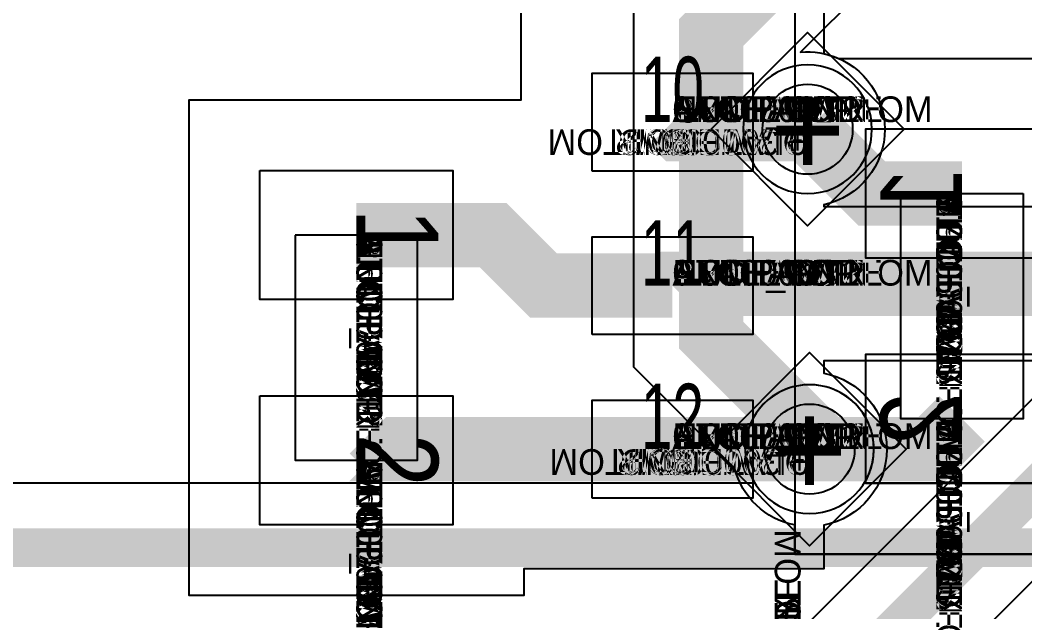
# Model space of a CAD drawing. Extents: x 0 to 323, y 0 to 320.
# Drawn here: x 113.69 to 121.5, y 182.36 to 186.95 of the extents above; entities that cross this region are included whole.
import ezdxf
from ezdxf.enums import TextEntityAlignment as Align

# ---------------------------------------------------------------- set-up
doc = ezdxf.new("R2010")
doc.units = 0
doc.header["$MEASUREMENT"] = 0
doc.layers.get('0').update_dxf_attribs({"linetype": 'CONTINUOUS'})
for name, color, linetype in [('CDN_FIGURES', 7, 'CONTINUOUS'), ('ETCH_BOTTOM', 7, 'CONTINUOUS'), ('ETCH_GND', 3, 'CONTINUOUS'), ('ETCH_INT1', 4, 'CONTINUOUS'), ('ETCH_INT2', 5, 'CONTINUOUS'), ('ETCH_PWR', 6, 'CONTINUOUS'), ('ETCH_TOP', 2, 'CONTINUOUS'), ('MANUFACTURING_NCLEGEND-1-6', 8, 'CONTINUOUS'), ('PACKAGE_GEOMETRY_ASSEMBLY_TOP', 11, 'CONTINUOUS'), ('PACKAGE_GEOMETRY_PIN_NUMBER', 9, 'CONTINUOUS')]:
    doc.layers.add(name, color=color, linetype=linetype)

# ---------------------------------------------------------------- blocks, each defined once
blk = doc.blocks.new('PAD_INFO')
for tag in ['SHAPE_TYPE', 'PAD_HEIGHT', 'PAD_LAYER', 'PAD_TYPE', 'PAD_WIDTH']:
    blk.add_attdef(tag, (0, 0), '', height=0.2)
at = {"flags": 2}
blk.add_attdef('CDN_TYPE', (0, 0), '', height=0.2, dxfattribs=at)
blk = doc.blocks.new('DRILL_INFO')
at = {"flags": 2}
blk.add_attdef('CDN_TYPE', (0, 0), '', height=0.2, dxfattribs=at)
for tag in ['FSHAPE', 'FCHAR', 'DRILL_HEIGHT', 'DIAMETER', 'PLATED', 'DRILL_WIDTH']:
    blk.add_attdef(tag, (0, 0), '', height=0.2)
blk = doc.blocks.new('VIA0700X0300')
at = {"layer": 'ETCH_BOTTOM'}
blk.add_circle((0, 0), 0.35, dxfattribs=at)
at = {"layer": 'ETCH_GND'}
blk.add_circle((0, 0), 0.35, dxfattribs=at)
at = {"layer": 'ETCH_INT1'}
blk.add_circle((0, 0), 0.35, dxfattribs=at)
at = {"layer": 'ETCH_INT2'}
blk.add_circle((0, 0), 0.35, dxfattribs=at)
at = {"layer": 'ETCH_PWR'}
blk.add_circle((0, 0), 0.35, dxfattribs=at)
at = {"layer": 'ETCH_TOP'}
blk.add_circle((0, 0), 0.35, dxfattribs=at)
ref = blk.add_blockref('PAD_INFO', (0, 0))
ref.add_attrib('PAD_LAYER', 'ETCH_TOP', (0, 0), dxfattribs={"height": 0.2})
ref.add_attrib('SHAPE_TYPE', 'NULL', (0, 0), dxfattribs={"height": 0.2})
ref.add_attrib('PAD_TYPE', 'ANTIPAD', (0, 0), dxfattribs={"height": 0.2})
ref.add_attrib('PAD_WIDTH', '0.000000', (0, 0), dxfattribs={"height": 0.2})
ref.add_attrib('PAD_HEIGHT', '0.000000', (0, 0), dxfattribs={"height": 0.2})
ref = blk.add_blockref('PAD_INFO', (0, 0))
ref.add_attrib('PAD_LAYER', 'ETCH_GND', (0, 0), dxfattribs={"height": 0.2})
ref.add_attrib('SHAPE_TYPE', 'NULL', (0, 0), dxfattribs={"height": 0.2})
ref.add_attrib('PAD_TYPE', 'ANTIPAD', (0, 0), dxfattribs={"height": 0.2})
ref.add_attrib('PAD_WIDTH', '0.000000', (0, 0), dxfattribs={"height": 0.2})
ref.add_attrib('PAD_HEIGHT', '0.000000', (0, 0), dxfattribs={"height": 0.2})
ref = blk.add_blockref('PAD_INFO', (0, 0))
ref.add_attrib('PAD_LAYER', 'ETCH_INT1', (0, 0), dxfattribs={"height": 0.2})
ref.add_attrib('SHAPE_TYPE', 'NULL', (0, 0), dxfattribs={"height": 0.2})
ref.add_attrib('PAD_TYPE', 'ANTIPAD', (0, 0), dxfattribs={"height": 0.2})
ref.add_attrib('PAD_WIDTH', '0.000000', (0, 0), dxfattribs={"height": 0.2})
ref.add_attrib('PAD_HEIGHT', '0.000000', (0, 0), dxfattribs={"height": 0.2})
ref = blk.add_blockref('PAD_INFO', (0, 0))
ref.add_attrib('PAD_LAYER', 'ETCH_INT2', (0, 0), dxfattribs={"height": 0.2})
ref.add_attrib('SHAPE_TYPE', 'NULL', (0, 0), dxfattribs={"height": 0.2})
ref.add_attrib('PAD_TYPE', 'ANTIPAD', (0, 0), dxfattribs={"height": 0.2})
ref.add_attrib('PAD_WIDTH', '0.000000', (0, 0), dxfattribs={"height": 0.2})
ref.add_attrib('PAD_HEIGHT', '0.000000', (0, 0), dxfattribs={"height": 0.2})
ref = blk.add_blockref('PAD_INFO', (0, 0))
ref.add_attrib('PAD_LAYER', 'ETCH_PWR', (0, 0), dxfattribs={"height": 0.2})
ref.add_attrib('SHAPE_TYPE', 'NULL', (0, 0), dxfattribs={"height": 0.2})
ref.add_attrib('PAD_TYPE', 'ANTIPAD', (0, 0), dxfattribs={"height": 0.2})
ref.add_attrib('PAD_WIDTH', '0.000000', (0, 0), dxfattribs={"height": 0.2})
ref.add_attrib('PAD_HEIGHT', '0.000000', (0, 0), dxfattribs={"height": 0.2})
ref = blk.add_blockref('PAD_INFO', (0, 0))
ref.add_attrib('PAD_LAYER', 'ETCH_BOTTOM', (0, 0), dxfattribs={"height": 0.2})
ref.add_attrib('SHAPE_TYPE', 'NULL', (0, 0), dxfattribs={"height": 0.2})
ref.add_attrib('PAD_TYPE', 'ANTIPAD', (0, 0), dxfattribs={"height": 0.2})
ref.add_attrib('PAD_WIDTH', '0.000000', (0, 0), dxfattribs={"height": 0.2})
ref.add_attrib('PAD_HEIGHT', '0.000000', (0, 0), dxfattribs={"height": 0.2})
ref = blk.add_blockref('PAD_INFO', (0, 0))
ref.add_attrib('PAD_LAYER', 'ETCH_TOP', (0, 0), dxfattribs={"height": 0.2})
ref.add_attrib('SHAPE_TYPE', 'NULL', (0, 0), dxfattribs={"height": 0.2})
ref.add_attrib('PAD_TYPE', 'THERMAL', (0, 0), dxfattribs={"height": 0.2})
ref.add_attrib('PAD_WIDTH', '0.000000', (0, 0), dxfattribs={"height": 0.2})
ref.add_attrib('PAD_HEIGHT', '0.000000', (0, 0), dxfattribs={"height": 0.2})
ref = blk.add_blockref('PAD_INFO', (0, 0))
ref.add_attrib('PAD_LAYER', 'ETCH_GND', (0, 0), dxfattribs={"height": 0.2})
ref.add_attrib('SHAPE_TYPE', 'NULL', (0, 0), dxfattribs={"height": 0.2})
ref.add_attrib('PAD_TYPE', 'THERMAL', (0, 0), dxfattribs={"height": 0.2})
ref.add_attrib('PAD_WIDTH', '0.000000', (0, 0), dxfattribs={"height": 0.2})
ref.add_attrib('PAD_HEIGHT', '0.000000', (0, 0), dxfattribs={"height": 0.2})
ref = blk.add_blockref('PAD_INFO', (0, 0))
ref.add_attrib('PAD_LAYER', 'ETCH_INT1', (0, 0), dxfattribs={"height": 0.2})
ref.add_attrib('SHAPE_TYPE', 'NULL', (0, 0), dxfattribs={"height": 0.2})
ref.add_attrib('PAD_TYPE', 'THERMAL', (0, 0), dxfattribs={"height": 0.2})
ref.add_attrib('PAD_WIDTH', '0.000000', (0, 0), dxfattribs={"height": 0.2})
ref.add_attrib('PAD_HEIGHT', '0.000000', (0, 0), dxfattribs={"height": 0.2})
ref = blk.add_blockref('PAD_INFO', (0, 0))
ref.add_attrib('PAD_LAYER', 'ETCH_INT2', (0, 0), dxfattribs={"height": 0.2})
ref.add_attrib('SHAPE_TYPE', 'NULL', (0, 0), dxfattribs={"height": 0.2})
ref.add_attrib('PAD_TYPE', 'THERMAL', (0, 0), dxfattribs={"height": 0.2})
ref.add_attrib('PAD_WIDTH', '0.000000', (0, 0), dxfattribs={"height": 0.2})
ref.add_attrib('PAD_HEIGHT', '0.000000', (0, 0), dxfattribs={"height": 0.2})
ref = blk.add_blockref('PAD_INFO', (0, 0))
ref.add_attrib('PAD_LAYER', 'ETCH_PWR', (0, 0), dxfattribs={"height": 0.2})
ref.add_attrib('SHAPE_TYPE', 'NULL', (0, 0), dxfattribs={"height": 0.2})
ref.add_attrib('PAD_TYPE', 'THERMAL', (0, 0), dxfattribs={"height": 0.2})
ref.add_attrib('PAD_WIDTH', '0.000000', (0, 0), dxfattribs={"height": 0.2})
ref.add_attrib('PAD_HEIGHT', '0.000000', (0, 0), dxfattribs={"height": 0.2})
ref = blk.add_blockref('PAD_INFO', (0, 0))
ref.add_attrib('PAD_LAYER', 'ETCH_BOTTOM', (0, 0), dxfattribs={"height": 0.2})
ref.add_attrib('SHAPE_TYPE', 'NULL', (0, 0), dxfattribs={"height": 0.2})
ref.add_attrib('PAD_TYPE', 'THERMAL', (0, 0), dxfattribs={"height": 0.2})
ref.add_attrib('PAD_WIDTH', '0.000000', (0, 0), dxfattribs={"height": 0.2})
ref.add_attrib('PAD_HEIGHT', '0.000000', (0, 0), dxfattribs={"height": 0.2})
ref = blk.add_blockref('PAD_INFO', (0, 0))
ref.add_attrib('PAD_LAYER', 'ETCH_TOP', (0, 0), dxfattribs={"height": 0.2})
ref.add_attrib('SHAPE_TYPE', 'CIRCLE', (0, 0), dxfattribs={"height": 0.2})
ref.add_attrib('PAD_TYPE', 'REGULAR', (0, 0), dxfattribs={"height": 0.2})
ref.add_attrib('PAD_WIDTH', '0.700000', (0, 0), dxfattribs={"height": 0.2})
ref.add_attrib('PAD_HEIGHT', '0.700000', (0, 0), dxfattribs={"height": 0.2})
ref = blk.add_blockref('PAD_INFO', (0, 0))
ref.add_attrib('PAD_LAYER', 'ETCH_GND', (0, 0), dxfattribs={"height": 0.2})
ref.add_attrib('SHAPE_TYPE', 'CIRCLE', (0, 0), dxfattribs={"height": 0.2})
ref.add_attrib('PAD_TYPE', 'REGULAR', (0, 0), dxfattribs={"height": 0.2})
ref.add_attrib('PAD_WIDTH', '0.700000', (0, 0), dxfattribs={"height": 0.2})
ref.add_attrib('PAD_HEIGHT', '0.700000', (0, 0), dxfattribs={"height": 0.2})
ref = blk.add_blockref('PAD_INFO', (0, 0))
ref.add_attrib('PAD_LAYER', 'ETCH_INT1', (0, 0), dxfattribs={"height": 0.2})
ref.add_attrib('SHAPE_TYPE', 'CIRCLE', (0, 0), dxfattribs={"height": 0.2})
ref.add_attrib('PAD_TYPE', 'REGULAR', (0, 0), dxfattribs={"height": 0.2})
ref.add_attrib('PAD_WIDTH', '0.700000', (0, 0), dxfattribs={"height": 0.2})
ref.add_attrib('PAD_HEIGHT', '0.700000', (0, 0), dxfattribs={"height": 0.2})
ref = blk.add_blockref('PAD_INFO', (0, 0))
ref.add_attrib('PAD_LAYER', 'ETCH_INT2', (0, 0), dxfattribs={"height": 0.2})
ref.add_attrib('SHAPE_TYPE', 'CIRCLE', (0, 0), dxfattribs={"height": 0.2})
ref.add_attrib('PAD_TYPE', 'REGULAR', (0, 0), dxfattribs={"height": 0.2})
ref.add_attrib('PAD_WIDTH', '0.700000', (0, 0), dxfattribs={"height": 0.2})
ref.add_attrib('PAD_HEIGHT', '0.700000', (0, 0), dxfattribs={"height": 0.2})
ref = blk.add_blockref('PAD_INFO', (0, 0))
ref.add_attrib('PAD_LAYER', 'ETCH_PWR', (0, 0), dxfattribs={"height": 0.2})
ref.add_attrib('SHAPE_TYPE', 'CIRCLE', (0, 0), dxfattribs={"height": 0.2})
ref.add_attrib('PAD_TYPE', 'REGULAR', (0, 0), dxfattribs={"height": 0.2})
ref.add_attrib('PAD_WIDTH', '0.700000', (0, 0), dxfattribs={"height": 0.2})
ref.add_attrib('PAD_HEIGHT', '0.700000', (0, 0), dxfattribs={"height": 0.2})
ref = blk.add_blockref('PAD_INFO', (0, 0))
ref.add_attrib('PAD_LAYER', 'ETCH_BOTTOM', (0, 0), dxfattribs={"height": 0.2})
ref.add_attrib('SHAPE_TYPE', 'CIRCLE', (0, 0), dxfattribs={"height": 0.2})
ref.add_attrib('PAD_TYPE', 'REGULAR', (0, 0), dxfattribs={"height": 0.2})
ref.add_attrib('PAD_WIDTH', '0.700000', (0, 0), dxfattribs={"height": 0.2})
ref.add_attrib('PAD_HEIGHT', '0.700000', (0, 0), dxfattribs={"height": 0.2})
ref = blk.add_blockref('DRILL_INFO', (0, 0))
ref.add_attrib('DIAMETER', '0.300000', (0, 0), dxfattribs={"height": 0.2})
ref.add_attrib('PLATED', 'PLATED', (0, 0), dxfattribs={"height": 0.2})
ref.add_attrib('FSHAPE', 'DIAMOND', (0, 0), dxfattribs={"height": 0.2})
ref.add_attrib('FCHAR', '+', (0, 0), dxfattribs={"height": 0.2})
ref.add_attrib('DRILL_WIDTH', '1.500000', (0, 0), dxfattribs={"height": 0.2})
ref.add_attrib('DRILL_HEIGHT', '1.500000', (0, 0), dxfattribs={"height": 0.2})
for tag in ['CDN_TYPE', 'PIN']:
    blk.add_attdef(tag, (0, 0), '', height=0.2)
at = {"flags": 2}
for tag in ['PSTKNAME', 'BBV']:
    blk.add_attdef(tag, (0, 0), '', height=0.2, dxfattribs=at)
blk = doc.blocks.new('FIGURE_DIAMOND')
at = {"layer": 'CDN_FIGURES'}
blk.add_lwpolyline([(-0.5, 0), (0, 0.5), (0.5, 0), (0, -0.5)], close=True, dxfattribs=at)
blk = doc.blocks.new('RC1000X1500TS')
at = {"layer": 'ETCH_TOP'}
blk.add_lwpolyline([(-0.5, -0.75), (-0.5, 0.75), (0.5, 0.75), (0.5, -0.75)], close=True, dxfattribs=at)
ref = blk.add_blockref('PAD_INFO', (0, 0))
ref.add_attrib('PAD_LAYER', 'ETCH_TOP', (0, 0), dxfattribs={"height": 0.2})
ref.add_attrib('SHAPE_TYPE', 'NULL', (0, 0), dxfattribs={"height": 0.2})
ref.add_attrib('PAD_TYPE', 'ANTIPAD', (0, 0), dxfattribs={"height": 0.2})
ref.add_attrib('PAD_WIDTH', '0.000000', (0, 0), dxfattribs={"height": 0.2})
ref.add_attrib('PAD_HEIGHT', '0.000000', (0, 0), dxfattribs={"height": 0.2})
ref = blk.add_blockref('PAD_INFO', (0, 0))
ref.add_attrib('PAD_LAYER', 'ETCH_GND', (0, 0), dxfattribs={"height": 0.2})
ref.add_attrib('SHAPE_TYPE', 'NULL', (0, 0), dxfattribs={"height": 0.2})
ref.add_attrib('PAD_TYPE', 'ANTIPAD', (0, 0), dxfattribs={"height": 0.2})
ref.add_attrib('PAD_WIDTH', '0.000000', (0, 0), dxfattribs={"height": 0.2})
ref.add_attrib('PAD_HEIGHT', '0.000000', (0, 0), dxfattribs={"height": 0.2})
ref = blk.add_blockref('PAD_INFO', (0, 0))
ref.add_attrib('PAD_LAYER', 'ETCH_INT1', (0, 0), dxfattribs={"height": 0.2})
ref.add_attrib('SHAPE_TYPE', 'NULL', (0, 0), dxfattribs={"height": 0.2})
ref.add_attrib('PAD_TYPE', 'ANTIPAD', (0, 0), dxfattribs={"height": 0.2})
ref.add_attrib('PAD_WIDTH', '0.000000', (0, 0), dxfattribs={"height": 0.2})
ref.add_attrib('PAD_HEIGHT', '0.000000', (0, 0), dxfattribs={"height": 0.2})
ref = blk.add_blockref('PAD_INFO', (0, 0))
ref.add_attrib('PAD_LAYER', 'ETCH_INT2', (0, 0), dxfattribs={"height": 0.2})
ref.add_attrib('SHAPE_TYPE', 'NULL', (0, 0), dxfattribs={"height": 0.2})
ref.add_attrib('PAD_TYPE', 'ANTIPAD', (0, 0), dxfattribs={"height": 0.2})
ref.add_attrib('PAD_WIDTH', '0.000000', (0, 0), dxfattribs={"height": 0.2})
ref.add_attrib('PAD_HEIGHT', '0.000000', (0, 0), dxfattribs={"height": 0.2})
ref = blk.add_blockref('PAD_INFO', (0, 0))
ref.add_attrib('PAD_LAYER', 'ETCH_PWR', (0, 0), dxfattribs={"height": 0.2})
ref.add_attrib('SHAPE_TYPE', 'NULL', (0, 0), dxfattribs={"height": 0.2})
ref.add_attrib('PAD_TYPE', 'ANTIPAD', (0, 0), dxfattribs={"height": 0.2})
ref.add_attrib('PAD_WIDTH', '0.000000', (0, 0), dxfattribs={"height": 0.2})
ref.add_attrib('PAD_HEIGHT', '0.000000', (0, 0), dxfattribs={"height": 0.2})
ref = blk.add_blockref('PAD_INFO', (0, 0))
ref.add_attrib('PAD_LAYER', 'ETCH_BOTTOM', (0, 0), dxfattribs={"height": 0.2})
ref.add_attrib('SHAPE_TYPE', 'NULL', (0, 0), dxfattribs={"height": 0.2})
ref.add_attrib('PAD_TYPE', 'ANTIPAD', (0, 0), dxfattribs={"height": 0.2})
ref.add_attrib('PAD_WIDTH', '0.000000', (0, 0), dxfattribs={"height": 0.2})
ref.add_attrib('PAD_HEIGHT', '0.000000', (0, 0), dxfattribs={"height": 0.2})
ref = blk.add_blockref('PAD_INFO', (0, 0))
ref.add_attrib('PAD_LAYER', 'ETCH_TOP', (0, 0), dxfattribs={"height": 0.2})
ref.add_attrib('SHAPE_TYPE', 'NULL', (0, 0), dxfattribs={"height": 0.2})
ref.add_attrib('PAD_TYPE', 'THERMAL', (0, 0), dxfattribs={"height": 0.2})
ref.add_attrib('PAD_WIDTH', '0.000000', (0, 0), dxfattribs={"height": 0.2})
ref.add_attrib('PAD_HEIGHT', '0.000000', (0, 0), dxfattribs={"height": 0.2})
ref = blk.add_blockref('PAD_INFO', (0, 0))
ref.add_attrib('PAD_LAYER', 'ETCH_GND', (0, 0), dxfattribs={"height": 0.2})
ref.add_attrib('SHAPE_TYPE', 'NULL', (0, 0), dxfattribs={"height": 0.2})
ref.add_attrib('PAD_TYPE', 'THERMAL', (0, 0), dxfattribs={"height": 0.2})
ref.add_attrib('PAD_WIDTH', '0.000000', (0, 0), dxfattribs={"height": 0.2})
ref.add_attrib('PAD_HEIGHT', '0.000000', (0, 0), dxfattribs={"height": 0.2})
ref = blk.add_blockref('PAD_INFO', (0, 0))
ref.add_attrib('PAD_LAYER', 'ETCH_INT1', (0, 0), dxfattribs={"height": 0.2})
ref.add_attrib('SHAPE_TYPE', 'NULL', (0, 0), dxfattribs={"height": 0.2})
ref.add_attrib('PAD_TYPE', 'THERMAL', (0, 0), dxfattribs={"height": 0.2})
ref.add_attrib('PAD_WIDTH', '0.000000', (0, 0), dxfattribs={"height": 0.2})
ref.add_attrib('PAD_HEIGHT', '0.000000', (0, 0), dxfattribs={"height": 0.2})
ref = blk.add_blockref('PAD_INFO', (0, 0))
ref.add_attrib('PAD_LAYER', 'ETCH_INT2', (0, 0), dxfattribs={"height": 0.2})
ref.add_attrib('SHAPE_TYPE', 'NULL', (0, 0), dxfattribs={"height": 0.2})
ref.add_attrib('PAD_TYPE', 'THERMAL', (0, 0), dxfattribs={"height": 0.2})
ref.add_attrib('PAD_WIDTH', '0.000000', (0, 0), dxfattribs={"height": 0.2})
ref.add_attrib('PAD_HEIGHT', '0.000000', (0, 0), dxfattribs={"height": 0.2})
ref = blk.add_blockref('PAD_INFO', (0, 0))
ref.add_attrib('PAD_LAYER', 'ETCH_PWR', (0, 0), dxfattribs={"height": 0.2})
ref.add_attrib('SHAPE_TYPE', 'NULL', (0, 0), dxfattribs={"height": 0.2})
ref.add_attrib('PAD_TYPE', 'THERMAL', (0, 0), dxfattribs={"height": 0.2})
ref.add_attrib('PAD_WIDTH', '0.000000', (0, 0), dxfattribs={"height": 0.2})
ref.add_attrib('PAD_HEIGHT', '0.000000', (0, 0), dxfattribs={"height": 0.2})
ref = blk.add_blockref('PAD_INFO', (0, 0))
ref.add_attrib('PAD_LAYER', 'ETCH_BOTTOM', (0, 0), dxfattribs={"height": 0.2})
ref.add_attrib('SHAPE_TYPE', 'NULL', (0, 0), dxfattribs={"height": 0.2})
ref.add_attrib('PAD_TYPE', 'THERMAL', (0, 0), dxfattribs={"height": 0.2})
ref.add_attrib('PAD_WIDTH', '0.000000', (0, 0), dxfattribs={"height": 0.2})
ref.add_attrib('PAD_HEIGHT', '0.000000', (0, 0), dxfattribs={"height": 0.2})
ref = blk.add_blockref('PAD_INFO', (0, 0))
ref.add_attrib('PAD_LAYER', 'ETCH_GND', (0, 0), dxfattribs={"height": 0.2})
ref.add_attrib('SHAPE_TYPE', 'NULL', (0, 0), dxfattribs={"height": 0.2})
ref.add_attrib('PAD_TYPE', 'REGULAR', (0, 0), dxfattribs={"height": 0.2})
ref.add_attrib('PAD_WIDTH', '0.000000', (0, 0), dxfattribs={"height": 0.2})
ref.add_attrib('PAD_HEIGHT', '0.000000', (0, 0), dxfattribs={"height": 0.2})
ref = blk.add_blockref('PAD_INFO', (0, 0))
ref.add_attrib('PAD_LAYER', 'ETCH_INT1', (0, 0), dxfattribs={"height": 0.2})
ref.add_attrib('SHAPE_TYPE', 'NULL', (0, 0), dxfattribs={"height": 0.2})
ref.add_attrib('PAD_TYPE', 'REGULAR', (0, 0), dxfattribs={"height": 0.2})
ref.add_attrib('PAD_WIDTH', '0.000000', (0, 0), dxfattribs={"height": 0.2})
ref.add_attrib('PAD_HEIGHT', '0.000000', (0, 0), dxfattribs={"height": 0.2})
ref = blk.add_blockref('PAD_INFO', (0, 0))
ref.add_attrib('PAD_LAYER', 'ETCH_INT2', (0, 0), dxfattribs={"height": 0.2})
ref.add_attrib('SHAPE_TYPE', 'NULL', (0, 0), dxfattribs={"height": 0.2})
ref.add_attrib('PAD_TYPE', 'REGULAR', (0, 0), dxfattribs={"height": 0.2})
ref.add_attrib('PAD_WIDTH', '0.000000', (0, 0), dxfattribs={"height": 0.2})
ref.add_attrib('PAD_HEIGHT', '0.000000', (0, 0), dxfattribs={"height": 0.2})
ref = blk.add_blockref('PAD_INFO', (0, 0))
ref.add_attrib('PAD_LAYER', 'ETCH_PWR', (0, 0), dxfattribs={"height": 0.2})
ref.add_attrib('SHAPE_TYPE', 'NULL', (0, 0), dxfattribs={"height": 0.2})
ref.add_attrib('PAD_TYPE', 'REGULAR', (0, 0), dxfattribs={"height": 0.2})
ref.add_attrib('PAD_WIDTH', '0.000000', (0, 0), dxfattribs={"height": 0.2})
ref.add_attrib('PAD_HEIGHT', '0.000000', (0, 0), dxfattribs={"height": 0.2})
ref = blk.add_blockref('PAD_INFO', (0, 0))
ref.add_attrib('PAD_LAYER', 'ETCH_BOTTOM', (0, 0), dxfattribs={"height": 0.2})
ref.add_attrib('SHAPE_TYPE', 'NULL', (0, 0), dxfattribs={"height": 0.2})
ref.add_attrib('PAD_TYPE', 'REGULAR', (0, 0), dxfattribs={"height": 0.2})
ref.add_attrib('PAD_WIDTH', '0.000000', (0, 0), dxfattribs={"height": 0.2})
ref.add_attrib('PAD_HEIGHT', '0.000000', (0, 0), dxfattribs={"height": 0.2})
ref = blk.add_blockref('DRILL_INFO', (0, 0))
ref.add_attrib('DIAMETER', '0.000000', (0, 0), dxfattribs={"height": 0.2})
ref.add_attrib('PLATED', 'PLATED', (0, 0), dxfattribs={"height": 0.2})
ref.add_attrib('FSHAPE', 'NULL', (0, 0), dxfattribs={"height": 0.2})
ref.add_attrib('DRILL_WIDTH', '0.000000', (0, 0), dxfattribs={"height": 0.2})
ref.add_attrib('DRILL_HEIGHT', '0.000000', (0, 0), dxfattribs={"height": 0.2})
ref = blk.add_blockref('PAD_INFO', (0, 0))
ref.add_attrib('PAD_LAYER', 'ETCH_TOP', (0, 0), dxfattribs={"height": 0.2})
ref.add_attrib('SHAPE_TYPE', 'RECTANGLE', (0, 0), dxfattribs={"height": 0.2})
ref.add_attrib('PAD_TYPE', 'REGULAR', (0, 0), dxfattribs={"height": 0.2})
ref.add_attrib('PAD_WIDTH', '1.000000', (0, 0), dxfattribs={"height": 0.2})
ref.add_attrib('PAD_HEIGHT', '1.500000', (0, 0), dxfattribs={"height": 0.2})
for tag in ['CDN_TYPE', 'PIN']:
    blk.add_attdef(tag, (0, 0), '', height=0.2)
at = {"flags": 2}
for tag in ['PSTKNAME', 'BBV']:
    blk.add_attdef(tag, (0, 0), '', height=0.2, dxfattribs=at)
blk = doc.blocks.new('F56')
at = {"layer": 'PACKAGE_GEOMETRY_ASSEMBLY_TOP'}
blk.add_lwpolyline([(0, -0.475), (1.75, -0.475), (1.75, 0.475), (0, 0.475)], close=True, dxfattribs=at)
at = {"layer": 'ETCH_TOP'}
ref = blk.add_blockref('RC1000X1500TS', (0, 0), dxfattribs=at)
ref.add_attrib('CDN_TYPE', 'PIN', (0, 0), dxfattribs={"height": 0.2})
ref.add_attrib('PIN', '1', (0, 0), dxfattribs={"height": 0.2})
ref = blk.add_blockref('RC1000X1500TS', (1.75, 0), dxfattribs=at)
ref.add_attrib('CDN_TYPE', 'PIN', (0, 0), dxfattribs={"height": 0.2})
ref.add_attrib('PIN', '2', (0, 0), dxfattribs={"height": 0.2})
at = {"flags": 2}
for tag in ['SYMBOL_TYPE', 'CDN_TYPE', 'REFDES']:
    blk.add_attdef(tag, (0, 0), '', height=0.2, dxfattribs=at)
blk = doc.blocks.new('RC1250X0760TS')
at = {"layer": 'ETCH_TOP'}
blk.add_lwpolyline([(-0.625, -0.38), (-0.625, 0.38), (0.625, 0.38), (0.625, -0.38)], close=True, dxfattribs=at)
ref = blk.add_blockref('PAD_INFO', (0, 0))
ref.add_attrib('PAD_LAYER', 'ETCH_TOP', (0, 0), dxfattribs={"height": 0.2})
ref.add_attrib('SHAPE_TYPE', 'NULL', (0, 0), dxfattribs={"height": 0.2})
ref.add_attrib('PAD_TYPE', 'ANTIPAD', (0, 0), dxfattribs={"height": 0.2})
ref.add_attrib('PAD_WIDTH', '0.000000', (0, 0), dxfattribs={"height": 0.2})
ref.add_attrib('PAD_HEIGHT', '0.000000', (0, 0), dxfattribs={"height": 0.2})
ref = blk.add_blockref('PAD_INFO', (0, 0))
ref.add_attrib('PAD_LAYER', 'ETCH_GND', (0, 0), dxfattribs={"height": 0.2})
ref.add_attrib('SHAPE_TYPE', 'NULL', (0, 0), dxfattribs={"height": 0.2})
ref.add_attrib('PAD_TYPE', 'ANTIPAD', (0, 0), dxfattribs={"height": 0.2})
ref.add_attrib('PAD_WIDTH', '0.000000', (0, 0), dxfattribs={"height": 0.2})
ref.add_attrib('PAD_HEIGHT', '0.000000', (0, 0), dxfattribs={"height": 0.2})
ref = blk.add_blockref('PAD_INFO', (0, 0))
ref.add_attrib('PAD_LAYER', 'ETCH_INT1', (0, 0), dxfattribs={"height": 0.2})
ref.add_attrib('SHAPE_TYPE', 'NULL', (0, 0), dxfattribs={"height": 0.2})
ref.add_attrib('PAD_TYPE', 'ANTIPAD', (0, 0), dxfattribs={"height": 0.2})
ref.add_attrib('PAD_WIDTH', '0.000000', (0, 0), dxfattribs={"height": 0.2})
ref.add_attrib('PAD_HEIGHT', '0.000000', (0, 0), dxfattribs={"height": 0.2})
ref = blk.add_blockref('PAD_INFO', (0, 0))
ref.add_attrib('PAD_LAYER', 'ETCH_INT2', (0, 0), dxfattribs={"height": 0.2})
ref.add_attrib('SHAPE_TYPE', 'NULL', (0, 0), dxfattribs={"height": 0.2})
ref.add_attrib('PAD_TYPE', 'ANTIPAD', (0, 0), dxfattribs={"height": 0.2})
ref.add_attrib('PAD_WIDTH', '0.000000', (0, 0), dxfattribs={"height": 0.2})
ref.add_attrib('PAD_HEIGHT', '0.000000', (0, 0), dxfattribs={"height": 0.2})
ref = blk.add_blockref('PAD_INFO', (0, 0))
ref.add_attrib('PAD_LAYER', 'ETCH_PWR', (0, 0), dxfattribs={"height": 0.2})
ref.add_attrib('SHAPE_TYPE', 'NULL', (0, 0), dxfattribs={"height": 0.2})
ref.add_attrib('PAD_TYPE', 'ANTIPAD', (0, 0), dxfattribs={"height": 0.2})
ref.add_attrib('PAD_WIDTH', '0.000000', (0, 0), dxfattribs={"height": 0.2})
ref.add_attrib('PAD_HEIGHT', '0.000000', (0, 0), dxfattribs={"height": 0.2})
ref = blk.add_blockref('PAD_INFO', (0, 0))
ref.add_attrib('PAD_LAYER', 'ETCH_BOTTOM', (0, 0), dxfattribs={"height": 0.2})
ref.add_attrib('SHAPE_TYPE', 'NULL', (0, 0), dxfattribs={"height": 0.2})
ref.add_attrib('PAD_TYPE', 'ANTIPAD', (0, 0), dxfattribs={"height": 0.2})
ref.add_attrib('PAD_WIDTH', '0.000000', (0, 0), dxfattribs={"height": 0.2})
ref.add_attrib('PAD_HEIGHT', '0.000000', (0, 0), dxfattribs={"height": 0.2})
ref = blk.add_blockref('PAD_INFO', (0, 0))
ref.add_attrib('PAD_LAYER', 'ETCH_TOP', (0, 0), dxfattribs={"height": 0.2})
ref.add_attrib('SHAPE_TYPE', 'NULL', (0, 0), dxfattribs={"height": 0.2})
ref.add_attrib('PAD_TYPE', 'THERMAL', (0, 0), dxfattribs={"height": 0.2})
ref.add_attrib('PAD_WIDTH', '0.000000', (0, 0), dxfattribs={"height": 0.2})
ref.add_attrib('PAD_HEIGHT', '0.000000', (0, 0), dxfattribs={"height": 0.2})
ref = blk.add_blockref('PAD_INFO', (0, 0))
ref.add_attrib('PAD_LAYER', 'ETCH_GND', (0, 0), dxfattribs={"height": 0.2})
ref.add_attrib('SHAPE_TYPE', 'NULL', (0, 0), dxfattribs={"height": 0.2})
ref.add_attrib('PAD_TYPE', 'THERMAL', (0, 0), dxfattribs={"height": 0.2})
ref.add_attrib('PAD_WIDTH', '0.000000', (0, 0), dxfattribs={"height": 0.2})
ref.add_attrib('PAD_HEIGHT', '0.000000', (0, 0), dxfattribs={"height": 0.2})
ref = blk.add_blockref('PAD_INFO', (0, 0))
ref.add_attrib('PAD_LAYER', 'ETCH_INT1', (0, 0), dxfattribs={"height": 0.2})
ref.add_attrib('SHAPE_TYPE', 'NULL', (0, 0), dxfattribs={"height": 0.2})
ref.add_attrib('PAD_TYPE', 'THERMAL', (0, 0), dxfattribs={"height": 0.2})
ref.add_attrib('PAD_WIDTH', '0.000000', (0, 0), dxfattribs={"height": 0.2})
ref.add_attrib('PAD_HEIGHT', '0.000000', (0, 0), dxfattribs={"height": 0.2})
ref = blk.add_blockref('PAD_INFO', (0, 0))
ref.add_attrib('PAD_LAYER', 'ETCH_INT2', (0, 0), dxfattribs={"height": 0.2})
ref.add_attrib('SHAPE_TYPE', 'NULL', (0, 0), dxfattribs={"height": 0.2})
ref.add_attrib('PAD_TYPE', 'THERMAL', (0, 0), dxfattribs={"height": 0.2})
ref.add_attrib('PAD_WIDTH', '0.000000', (0, 0), dxfattribs={"height": 0.2})
ref.add_attrib('PAD_HEIGHT', '0.000000', (0, 0), dxfattribs={"height": 0.2})
ref = blk.add_blockref('PAD_INFO', (0, 0))
ref.add_attrib('PAD_LAYER', 'ETCH_PWR', (0, 0), dxfattribs={"height": 0.2})
ref.add_attrib('SHAPE_TYPE', 'NULL', (0, 0), dxfattribs={"height": 0.2})
ref.add_attrib('PAD_TYPE', 'THERMAL', (0, 0), dxfattribs={"height": 0.2})
ref.add_attrib('PAD_WIDTH', '0.000000', (0, 0), dxfattribs={"height": 0.2})
ref.add_attrib('PAD_HEIGHT', '0.000000', (0, 0), dxfattribs={"height": 0.2})
ref = blk.add_blockref('PAD_INFO', (0, 0))
ref.add_attrib('PAD_LAYER', 'ETCH_BOTTOM', (0, 0), dxfattribs={"height": 0.2})
ref.add_attrib('SHAPE_TYPE', 'NULL', (0, 0), dxfattribs={"height": 0.2})
ref.add_attrib('PAD_TYPE', 'THERMAL', (0, 0), dxfattribs={"height": 0.2})
ref.add_attrib('PAD_WIDTH', '0.000000', (0, 0), dxfattribs={"height": 0.2})
ref.add_attrib('PAD_HEIGHT', '0.000000', (0, 0), dxfattribs={"height": 0.2})
ref = blk.add_blockref('PAD_INFO', (0, 0))
ref.add_attrib('PAD_LAYER', 'ETCH_TOP', (0, 0), dxfattribs={"height": 0.2})
ref.add_attrib('SHAPE_TYPE', 'RECTANGLE', (0, 0), dxfattribs={"height": 0.2})
ref.add_attrib('PAD_TYPE', 'REGULAR', (0, 0), dxfattribs={"height": 0.2})
ref.add_attrib('PAD_WIDTH', '1.250000', (0, 0), dxfattribs={"height": 0.2})
ref.add_attrib('PAD_HEIGHT', '0.760000', (0, 0), dxfattribs={"height": 0.2})
ref = blk.add_blockref('PAD_INFO', (0, 0))
ref.add_attrib('PAD_LAYER', 'ETCH_GND', (0, 0), dxfattribs={"height": 0.2})
ref.add_attrib('SHAPE_TYPE', 'NULL', (0, 0), dxfattribs={"height": 0.2})
ref.add_attrib('PAD_TYPE', 'REGULAR', (0, 0), dxfattribs={"height": 0.2})
ref.add_attrib('PAD_WIDTH', '0.000000', (0, 0), dxfattribs={"height": 0.2})
ref.add_attrib('PAD_HEIGHT', '0.000000', (0, 0), dxfattribs={"height": 0.2})
ref = blk.add_blockref('PAD_INFO', (0, 0))
ref.add_attrib('PAD_LAYER', 'ETCH_INT1', (0, 0), dxfattribs={"height": 0.2})
ref.add_attrib('SHAPE_TYPE', 'NULL', (0, 0), dxfattribs={"height": 0.2})
ref.add_attrib('PAD_TYPE', 'REGULAR', (0, 0), dxfattribs={"height": 0.2})
ref.add_attrib('PAD_WIDTH', '0.000000', (0, 0), dxfattribs={"height": 0.2})
ref.add_attrib('PAD_HEIGHT', '0.000000', (0, 0), dxfattribs={"height": 0.2})
ref = blk.add_blockref('PAD_INFO', (0, 0))
ref.add_attrib('PAD_LAYER', 'ETCH_INT2', (0, 0), dxfattribs={"height": 0.2})
ref.add_attrib('SHAPE_TYPE', 'NULL', (0, 0), dxfattribs={"height": 0.2})
ref.add_attrib('PAD_TYPE', 'REGULAR', (0, 0), dxfattribs={"height": 0.2})
ref.add_attrib('PAD_WIDTH', '0.000000', (0, 0), dxfattribs={"height": 0.2})
ref.add_attrib('PAD_HEIGHT', '0.000000', (0, 0), dxfattribs={"height": 0.2})
ref = blk.add_blockref('PAD_INFO', (0, 0))
ref.add_attrib('PAD_LAYER', 'ETCH_PWR', (0, 0), dxfattribs={"height": 0.2})
ref.add_attrib('SHAPE_TYPE', 'NULL', (0, 0), dxfattribs={"height": 0.2})
ref.add_attrib('PAD_TYPE', 'REGULAR', (0, 0), dxfattribs={"height": 0.2})
ref.add_attrib('PAD_WIDTH', '0.000000', (0, 0), dxfattribs={"height": 0.2})
ref.add_attrib('PAD_HEIGHT', '0.000000', (0, 0), dxfattribs={"height": 0.2})
ref = blk.add_blockref('PAD_INFO', (0, 0))
ref.add_attrib('PAD_LAYER', 'ETCH_BOTTOM', (0, 0), dxfattribs={"height": 0.2})
ref.add_attrib('SHAPE_TYPE', 'NULL', (0, 0), dxfattribs={"height": 0.2})
ref.add_attrib('PAD_TYPE', 'REGULAR', (0, 0), dxfattribs={"height": 0.2})
ref.add_attrib('PAD_WIDTH', '0.000000', (0, 0), dxfattribs={"height": 0.2})
ref.add_attrib('PAD_HEIGHT', '0.000000', (0, 0), dxfattribs={"height": 0.2})
ref = blk.add_blockref('DRILL_INFO', (0, 0))
ref.add_attrib('DIAMETER', '0.000000', (0, 0), dxfattribs={"height": 0.2})
ref.add_attrib('PLATED', 'PLATED', (0, 0), dxfattribs={"height": 0.2})
ref.add_attrib('FSHAPE', 'NULL', (0, 0), dxfattribs={"height": 0.2})
ref.add_attrib('DRILL_WIDTH', '0.000000', (0, 0), dxfattribs={"height": 0.2})
ref.add_attrib('DRILL_HEIGHT', '0.000000', (0, 0), dxfattribs={"height": 0.2})
for tag in ['CDN_TYPE', 'PIN']:
    blk.add_attdef(tag, (0, 0), '', height=0.2)
at = {"flags": 2}
for tag in ['PSTKNAME', 'BBV']:
    blk.add_attdef(tag, (0, 0), '', height=0.2, dxfattribs=at)
blk = doc.blocks.new('SO-24W')
at = {"layer": 'PACKAGE_GEOMETRY_ASSEMBLY_TOP'}
blk.add_lwpolyline([(-3.8, -7.8), (3.8, -7.8), (3.8, 7.8), (-3.8, 7.8)], close=True, dxfattribs=at)
at = {"layer": 'ETCH_TOP'}
ref = blk.add_blockref('RC1250X0760TS', (-4.75, -6.985), dxfattribs=at)
ref.add_attrib('CDN_TYPE', 'PIN', (0, 0), dxfattribs={"height": 0.2})
ref.add_attrib('PIN', '12', (0, 0), dxfattribs={"height": 0.2})
ref = blk.add_blockref('RC1250X0760TS', (-4.75, -4.445), dxfattribs=at)
ref.add_attrib('CDN_TYPE', 'PIN', (0, 0), dxfattribs={"height": 0.2})
ref.add_attrib('PIN', '10', (0, 0), dxfattribs={"height": 0.2})
ref = blk.add_blockref('RC1250X0760TS', (-4.75, -5.715), dxfattribs=at)
ref.add_attrib('CDN_TYPE', 'PIN', (0, 0), dxfattribs={"height": 0.2})
ref.add_attrib('PIN', '11', (0, 0), dxfattribs={"height": 0.2})
at = {"flags": 2}
for tag in ['SYMBOL_TYPE', 'CDN_TYPE', 'REFDES']:
    blk.add_attdef(tag, (0, 0), '', height=0.2, dxfattribs=at)

msp = doc.modelspace()

# ---------------------------------------------------------------- linework, layer by layer
at = {"layer": 'ETCH_BOTTOM'}
for points, format in [([(122.2575, 182.8054), (119.7125, 182.8054), (119.7125, 183.0315, -0.290451), (119.2457, 183.4737), (118.4625, 184.2569), (118.4625, 187.1054), (119.7627, 188.4056), (121.214, 188.4056), (121.6138, 188.8054), (119.7125, 188.8054), (119.7125, 189.3997, -0.726984), (119.7125, 190.5413), (119.7125, 191.0931, -0.683031), (119.7125, 192.1179), (119.7125, 192.6556), (122.9125, 192.6556, -1)], "xyb"), ([(123.5126, 189.8555, 0.5, 0.5, 0), (121.4626, 187.8055, 0.5, 0.5, 0), (120.0113, 187.8055, 0.5, 0.5, 0), (119.0626, 186.8568, 0.5, 0.5, 0), (119.0626, 184.5055, 0.5, 0.5, 0), (119.8276, 183.7405, 0.5, 0.5, 0), (119.8276, 183.6205, 0.5, 0.5, 0)], "xyseb"), ([(121.7112, 187.2054), (120.2599, 187.2054), (119.7575, 186.7031, -0.126424), (120.0524, 186.6556), (122.3127, 186.6556)], "xyb"), ([(121.0126, 185.6055, 0.5, 0.5, 0), (120.3126, 185.6055, 0.5, 0.5, 0), (119.8126, 186.1055, 0.5, 0.5, 0)], "xyseb"), ([(119.8276, 183.6205, 0.5, 0.5, 0), (120.7776, 183.6205, 0.5, 0.5, 0), (121.0126, 183.8555, 0.5, 0.5, 0)], "xyseb")]:
    msp.add_lwpolyline(points, format=format, dxfattribs=at)
at = {"layer": 'ETCH_GND'}
for points in [[(120.3127, 186.1055, 1), (119.3125, 186.1055, 1)], [(120.3277, 183.6205, 1), (119.3275, 183.6205, 1)]]:
    msp.add_lwpolyline(points, format="xyb", close=True, dxfattribs=at)
at = {"layer": 'ETCH_INT1'}
msp.add_lwpolyline([(120.3127, 186.1055, 1), (119.3125, 186.1055, 1)], format="xyb", close=True, dxfattribs=at)
for points, format in [([(126.9319, 179.0434), (122.6197, 183.3556), (120.2518, 183.3556, 1.803436), (119.4034, 183.3556), (107.9555, 183.3556), (105.6755, 181.0756)], "xyb"), ([(127.4877, 177.7804, 0.3, 0.3, 0), (122.4126, 182.8555, 0.3, 0.3, 0), (108.1626, 182.8555, 0.3, 0.3, 0), (105.8826, 180.5755, 0.3, 0.3, 0), (105.7926, 180.5755, 0.3, 0.3, 0)], "xyseb")]:
    msp.add_lwpolyline(points, format=format, dxfattribs=at)
at = {"layer": 'ETCH_INT2'}
for points, format in [([(78.7862, 176.3056), (85.789, 176.3056), (85.989, 176.1056), (94.3124, 176.1056, -1.999001), (95.1128, 176.1056), (102.0985, 176.1056, -70.921901), (102.1267, 176.1056), (105.3962, 176.1056), (105.6412, 176.3506), (114.0198, 176.3506), (118.2033, 180.5341, -1.245787), (118.8315, 181.2817), (123.5123, 185.9625, -2.134891), (124.0556, 186.5058), (124.3625, 186.8126), (124.3625, 192.4626), (126.8584, 194.9586, -1.245787), (127.606, 195.5868), (142.8125, 210.7933)], "xyb"), ([(143.3126, 210.5862, 0.3, 0.3, 0), (127.4319, 194.7055, 0.3, 0.3, 0), (127.3126, 194.7055, 0.3, 0.3, 0), (124.8626, 192.2555, 0.3, 0.3, 0), (124.8626, 186.6055, 0.3, 0.3, 0), (119.0846, 180.8275, 0.3, 0.3, 0), (119.0846, 180.7082, 0.3, 0.3, 0), (114.2269, 175.8505, 0.3, 0.3, 0), (105.8483, 175.8505, 0.3, 0.3, 0), (105.6033, 175.6055, 0.3, 0.3, 0), (85.7819, 175.6055, 0.3, 0.3, 0), (85.5819, 175.8055, 0.3, 0.3, 0), (78.9933, 175.8055, 0.3, 0.3, 0), (78.5933, 175.4055, 0.3, 0.3, 0), (70.0433, 175.4055, 0.3, 0.3, 0), (69.6433, 175.0055, 0.3, 0.3, 0), (53.5819, 175.0055, 0.3, 0.3, 0), (52.9819, 175.6055, 0.3, 0.3, 0), (48.3433, 175.6055, 0.3, 0.3, 0), (47.9433, 175.2055, 0.3, 0.3, 0), (22.3626, 175.2055, 0.3, 0.3, 0), (19.7426, 177.8255, 0.3, 0.3, 0), (16.0126, 177.8255, 0.3, 0.3, 0)], "xyseb"), ([(143.8127, 210.3791), (127.639, 194.2054), (127.5197, 194.2054), (125.3627, 192.0484), (125.3627, 186.3984), (119.5847, 180.6204), (119.5847, 180.5011), (118.5864, 179.5027, -1.386903), (117.9154, 178.8317), (114.434, 175.3504), (106.5947, 175.3504, -1.058215), (105.6266, 175.1054), (92.8699, 175.1054, -2.426822), (92.1653, 175.1054), (89.7767, 175.1054, -70.921901), (89.7485, 175.1054), (85.8102, 175.1054, -1.107624), (84.8355, 175.3054)], "xyb")]:
    msp.add_lwpolyline(points, format=format, dxfattribs=at)
for points in [[(120.3127, 186.1055, 1), (119.3125, 186.1055, 1)], [(120.3277, 183.6205, 1), (119.3275, 183.6205, 1)]]:
    msp.add_lwpolyline(points, format="xyb", close=True, dxfattribs=at)
at = {"layer": 'ETCH_PWR'}
for points in [[(120.3127, 186.1055, 1), (119.3125, 186.1055, 1)], [(120.3277, 183.6205, 1), (119.3275, 183.6205, 1)]]:
    msp.add_lwpolyline(points, format="xyb", close=True, dxfattribs=at)
at = {"layer": 'ETCH_TOP'}
for points, format in [([(119.9377, 194.2054), (119.9377, 190.5693, -0.935273), (119.9377, 189.3717), (119.9377, 186.6924, -0.809311), (119.9377, 185.5186), (119.9377, 185.5056), (121.754, 185.5056), (123.1333, 186.8848, -1), (123.9819, 186.0362), (122.2512, 184.3054), (119.9377, 184.3054), (119.9377, 184.2104, -0.830627), (119.9377, 183.0306), (119.9377, 182.6904), (117.6077, 182.6904), (117.6077, 182.4834), (115.0075, 182.4834), (115.0075, 186.3336), (117.5875, 186.3336), (117.5875, 195.5317)], "xyb"), ([(123.5576, 186.4605, 0.5, 0.5, 0), (122.0026, 184.9055, 0.5, 0.5, 0), (118.7776, 184.9055, 0.5, 0.5, 0), (118.7626, 184.8905, 0.5, 0.5, 0)], "xyseb"), ([(119.8126, 186.1055, 0.5, 0.5, 0), (118.8176, 186.1055, 0.5, 0.5, 0), (118.7626, 186.1605, 0.5, 0.5, 0)], "xyseb"), ([(116.3076, 185.2835, 0.5, 0.5, 0), (117.3696, 185.2835, 0.5, 0.5, 0), (117.7626, 184.8905, 0.5, 0.5, 0), (118.7626, 184.8905, 0.5, 0.5, 0)], "xyseb"), ([(116.3076, 183.5335, 0.15, 0.15, 0), (116.3946, 183.6205, 0.5, 0.5, 0), (118.7626, 183.6205, 0.5, 0.5, 0)], "xyseb"), ([(118.7626, 183.6205, 0.5, 0.5, 0), (119.8276, 183.6205, 0.5, 0.5, 0)], "xyseb")]:
    msp.add_lwpolyline(points, format=format, dxfattribs=at)

# ---------------------------------------------------------------- block references
msp.add_blockref('SO-24W', (123.5126, 190.6055))
at = {"xscale": -1}
for p, rotation in [((121.0126, 185.6055), 90), ((119.5576, 179.2275), 270)]:
    msp.add_blockref('F56', p, dxfattribs=dict(at, rotation=rotation))
at = {"rotation": 270}
msp.add_blockref('F56', (116.3076, 185.2835), dxfattribs=at)
at = {"layer": 'ETCH_TOP', "rotation": 180}
for p in [(119.8126, 186.1055), (119.8276, 183.6205)]:
    msp.add_blockref('VIA0700X0300', p, dxfattribs=at)
at = {"layer": 'MANUFACTURING_NCLEGEND-1-6', "xscale": 1.5, "yscale": 1.5}
for p in [(119.8126, 186.1055), (119.8276, 183.6205)]:
    msp.add_blockref('FIGURE_DIAMOND', p, dxfattribs=at)

# ---------------------------------------------------------------- texts
at = {"layer": 'MANUFACTURING_NCLEGEND-1-6'}
for p in [(119.8126, 186.1055), (119.8276, 183.6205)]:
    msp.add_text('+', height=0.75, dxfattribs=at).set_placement(p, align=Align.MIDDLE_CENTER)
at = {"layer": 'PACKAGE_GEOMETRY_PIN_NUMBER', "width": 0.649606}
for s, p in [('10', (118.7626, 186.1605)), ('11', (118.7626, 184.8905)), ('12', (118.7626, 183.6205))]:
    msp.add_text(s, height=0.508, dxfattribs=at).set_placement(p, align=Align.CENTER)
at = {"layer": 'PACKAGE_GEOMETRY_PIN_NUMBER', "text_generation_flag": 2, "width": 0.88}
for s, p in [('1', (121.0126, 185.6055)), ('2', (121.0126, 183.8555))]:
    msp.add_text(s, height=0.635, rotation=90, dxfattribs=at).set_placement(p, align=Align.CENTER)
at = {"layer": 'PACKAGE_GEOMETRY_PIN_NUMBER', "width": 0.88}
for s, p in [('1', (116.3076, 185.2835)), ('2', (116.3076, 183.5335))]:
    msp.add_text(s, height=0.635, rotation=270, dxfattribs=at).set_placement(p, align=Align.CENTER)

doc.saveas('drawing.dxf')
